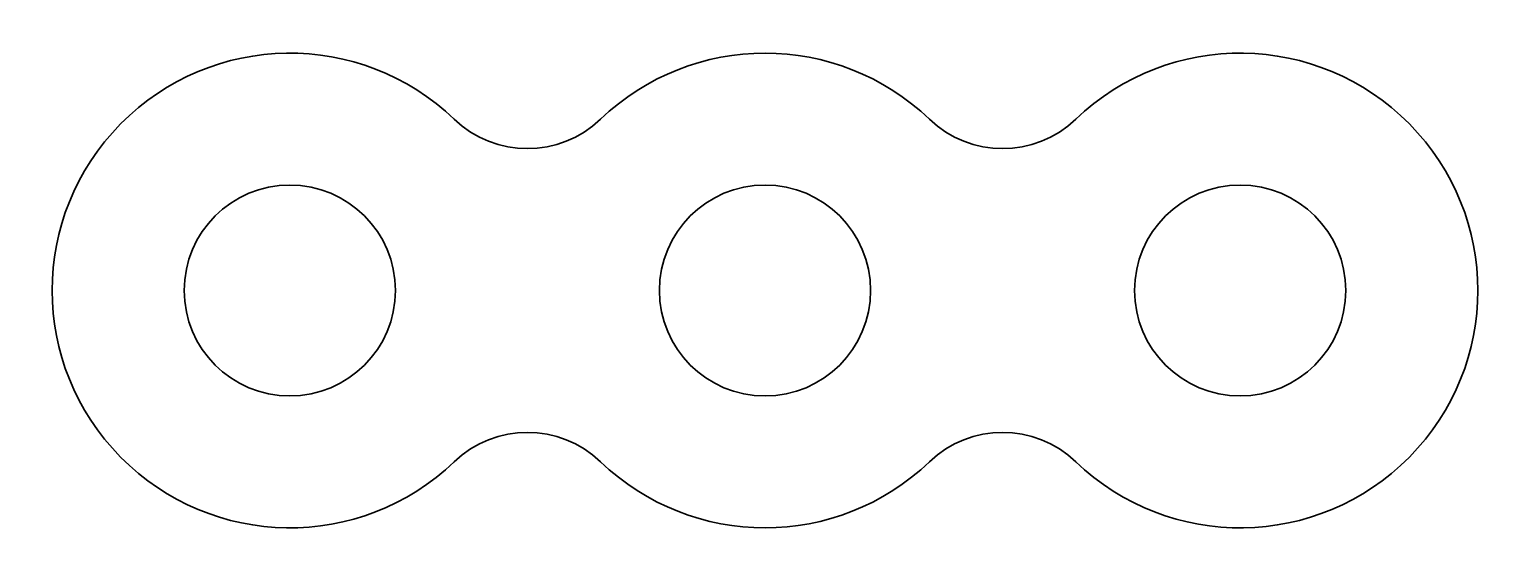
# Model space of a CAD drawing. Extents: x 566.6 to 622.4, y 410.6 to 430.4.
import ezdxf

# ---------------------------------------------------------------- set-up
doc = ezdxf.new("R2010")
doc.units = 0
doc.layers.get('0').update_dxf_attribs({"lineweight": 13})

# ---------------------------------------------------------------- blocks, each defined once
blk = doc.blocks.new('BLOCK1')
at = {"color": 7, "lineweight": 35}
for centre in [(0, 0), (18, 0), (36, 0)]:
    blk.add_circle(centre, 4, dxfattribs=at)
for centre, radius, start, end in [((0, 0), 9, 46.186939, 313.813061), ((18, 0), 9, 46.186939, 133.813061), ((36, 0), 9, 226.186939, 493.813061), ((9, 9.380832), 4, 226.186939, 313.813061), ((27, 9.380832), 4, 226.186939, 313.813061), ((9, -9.380832), 4, 46.186939, 133.813061), ((27, -9.380832), 4, 46.186939, 133.813061), ((18, 0), 9, 226.186939, 313.813061)]:
    blk.add_arc(centre, radius, start, end, dxfattribs=at)

msp = doc.modelspace()

# ---------------------------------------------------------------- block references
at = {"lineweight": 0}
msp.add_blockref('BLOCK1', (576.5, 420.5), dxfattribs=at)

doc.saveas('drawing.dxf')
